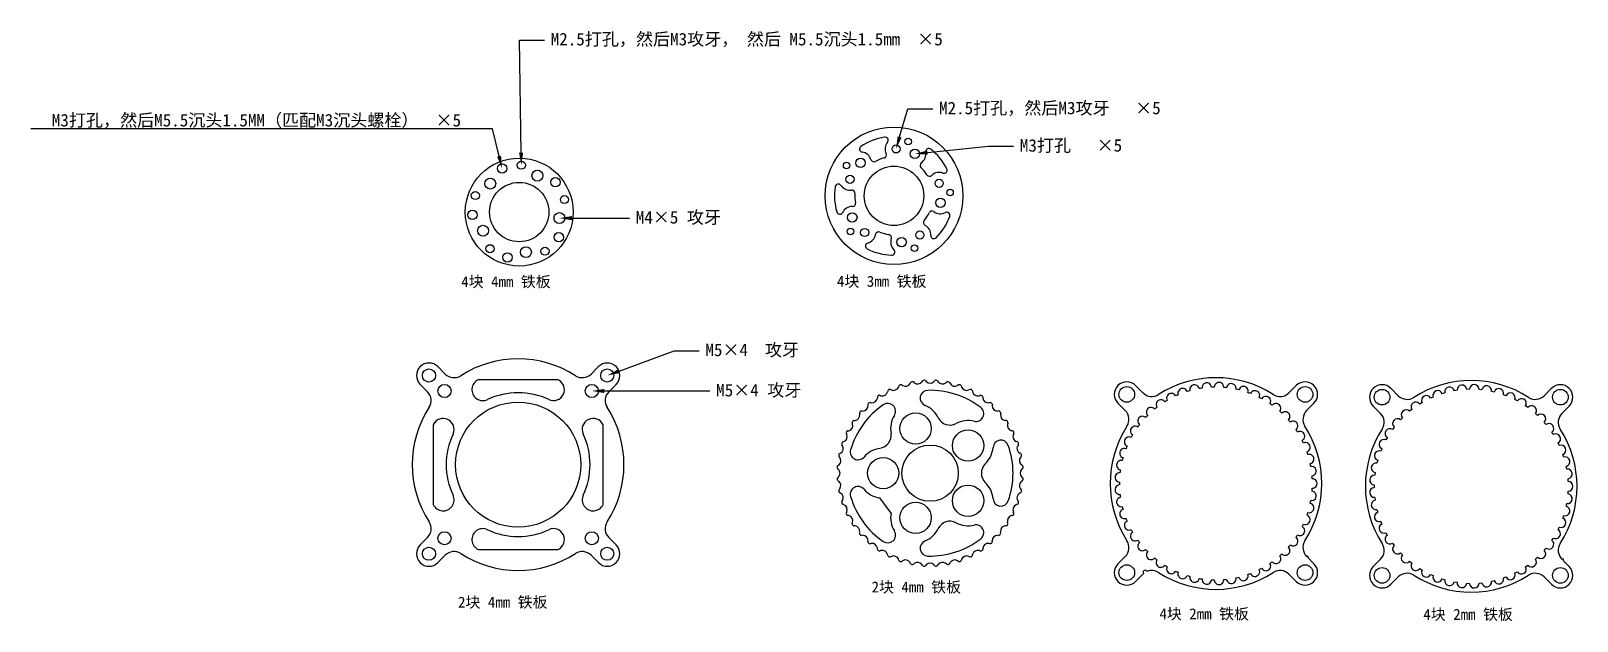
# Model space of a CAD drawing. Header units: millimetres. Extents: x -156 to 338, y -131 to 58.
import ezdxf
from ezdxf import colors
from ezdxf.entities.mleader import LeaderData, LeaderLine
from ezdxf.math import Vec2, Vec3

# ---------------------------------------------------------------- set-up
doc = ezdxf.new("R2010")
doc.units = ezdxf.units.MM

msp = doc.modelspace()

# ---------------------------------------------------------------- linework, layer by layer
at = {"color": 7, "linetype": 'Continuous', "lineweight": 25}
for p, q in [((-23.67, -51.79), (-26.02, -49.44)), ((12.43, -53.62), (-13.12, -53.62)), ((25.32, -49.44), (22.97, -51.79)), ((126.03, -54.34), (126.3, -54.6)), ((128.95, -53.96), (128.75, -54.28)), ((129.88, -53.9), (130.12, -54.19)), ((132.82, -53.9), (132.58, -54.19)), ((133.76, -53.96), (133.95, -54.28)), ((136.67, -54.34), (136.4, -54.6)), ((-31.68, -55.1), (-29.33, -57.45)), ((28.63, -57.45), (30.98, -55.1)), ((114.5, -59.12), (114.49, -59.49)), ((115.28, -58.6), (115.63, -58.73)), ((117.83, -57.13), (117.76, -57.5)), ((118.67, -56.71), (118.99, -56.89)), ((121.38, -55.59), (121.27, -55.95)), ((122.27, -55.29), (122.57, -55.51)), ((125.11, -54.53), (124.95, -54.87)), ((137.59, -54.53), (137.74, -54.87)), ((140.43, -55.29), (140.13, -55.51)), ((141.32, -55.59), (141.43, -55.95)), ((144.04, -56.72), (143.7, -56.89)), ((144.88, -57.13), (144.93, -57.5)), ((147.07, -58.73), (147.42, -58.6)), ((148.2, -59.12), (148.21, -59.49)), ((199.4, -57.84), (197.05, -55.48)), ((248.39, -55.48), (246.04, -57.84)), ((281, -58.73), (278.65, -56.37)), ((292.17, -59.15), (291.36, -59.51)), ((295.93, -57.83), (295.07, -58.08)), ((299.81, -57), (298.94, -57.14)), ((303.78, -56.67), (302.89, -56.7)), ((307.75, -56.86), (306.86, -56.77)), ((311.67, -57.55), (310.8, -57.35)), ((315.46, -58.74), (314.63, -58.43)), ((329.99, -56.37), (327.64, -58.73)), ((109.38, -63.61), (109.75, -63.64)), ((111.46, -61.53), (111.48, -61.71)), ((111.5, -61.9), (111.48, -61.71)), ((112.17, -60.91), (112.53, -60.99)), ((150.54, -60.91), (150.17, -60.99)), ((151.24, -61.53), (151.2, -61.9)), ((153.32, -63.61), (152.95, -63.64)), ((191.4, -61.14), (193.75, -63.49)), ((251.7, -63.49), (254.05, -61.14)), ((272.99, -62.03), (275.35, -64.38)), ((285.33, -63.16), (284.63, -63.72)), ((288.62, -60.93), (287.86, -61.4)), ((319.07, -60.4), (318.29, -59.99)), ((322.45, -62.51), (321.72, -62)), ((333.3, -64.38), (335.65, -62.03)), ((-27.49, -67.99), (-27.49, -93.54)), ((26.79, -93.54), (26.79, -67.99)), ((106.58, -67.77), (106.45, -67.42)), ((106.97, -66.64), (107.35, -66.63)), ((108.76, -64.31), (108.85, -64.68)), ((153.94, -64.31), (153.85, -64.68)), ((155.73, -66.65), (155.35, -66.63)), ((156.25, -67.43), (156.11, -67.77)), ((279.72, -68.78), (279.19, -69.5)), ((282.34, -65.79), (281.73, -66.43)), ((325.52, -65.03), (324.86, -64.44)), ((328.24, -67.93), (327.67, -67.25)), ((103.44, -73.53), (103.8, -73.42)), ((104.74, -71.14), (104.57, -70.81)), ((104.98, -69.97), (105.35, -69.91)), ((157.72, -69.97), (157.35, -69.91)), ((158.13, -70.81), (157.95, -71.14)), ((159.26, -73.53), (158.9, -73.42)), ((277.51, -72.08), (277.07, -72.86)), ((330.58, -71.15), (330.09, -70.41)), ((332.48, -74.64), (332.09, -73.84)), ((102.2, -78.17), (102.45, -78.45)), ((102.38, -77.25), (102.72, -77.1)), ((103.36, -74.72), (103.14, -74.41)), ((159.56, -74.42), (159.34, -74.72)), ((160.32, -77.26), (159.98, -77.1)), ((160.5, -78.18), (160.25, -78.45)), ((275.73, -75.64), (275.39, -76.47)), ((333.92, -78.35), (333.63, -77.51)), ((101.75, -82.02), (102.04, -82.26)), ((101.81, -81.09), (102.13, -80.89)), ((160.89, -81.09), (160.57, -80.89)), ((160.95, -82.03), (160.66, -82.26)), ((273.6, -83.29), (273.49, -84.17)), ((274.42, -79.4), (274.2, -80.26)), ((334.87, -82.21), (334.7, -81.34)), ((101.75, -84.96), (102.04, -84.73)), ((101.81, -85.9), (102.13, -86.1)), ((102.2, -88.81), (102.45, -88.54)), ((160.25, -88.54), (160.5, -88.82)), ((160.88, -85.9), (160.57, -86.1)), ((160.66, -84.73), (160.95, -84.97)), ((273.29, -87.25), (273.29, -88.14)), ((335.32, -86.16), (335.26, -85.28)), ((102.72, -89.89), (102.38, -89.73)), ((103.14, -92.57), (103.36, -92.27)), ((103.8, -93.57), (103.44, -93.46)), ((118.85, -96.28), (115.32, -91.43)), ((159.25, -93.47), (158.9, -93.57)), ((159.56, -92.58), (159.34, -92.27)), ((160.32, -89.74), (159.98, -89.89)), ((273.49, -91.23), (273.6, -92.11)), ((334.7, -94.08), (334.87, -93.2)), ((335.26, -90.14), (335.32, -89.25)), ((104.57, -96.18), (104.74, -95.85)), ((105.35, -97.08), (104.98, -97.02)), ((157.71, -97.02), (157.35, -97.08)), ((158.13, -96.18), (157.95, -95.85)), ((274.19, -95.14), (274.42, -96)), ((333.63, -97.91), (333.91, -97.06)), ((106.45, -99.57), (106.58, -99.22)), ((107.35, -100.36), (106.97, -100.34)), ((108.76, -102.68), (108.85, -102.32)), ((109.75, -103.35), (109.38, -103.38)), ((153.32, -103.39), (152.95, -103.35)), ((153.93, -102.68), (153.85, -102.32)), ((155.72, -100.35), (155.35, -100.36)), ((156.24, -99.57), (156.11, -99.22)), ((275.39, -98.93), (275.73, -99.76)), ((277.06, -102.54), (277.5, -103.31)), ((332.09, -101.57), (332.47, -100.77)), ((-29.33, -104.09), (-31.68, -106.44)), ((-13.12, -107.91), (12.43, -107.91)), ((30.98, -106.44), (28.63, -104.09)), ((111.46, -105.46), (111.5, -105.09)), ((112.53, -106), (112.16, -106.08)), ((114.5, -107.87), (114.49, -107.5)), ((115.63, -108.26), (115.27, -108.39)), ((147.42, -108.39), (147.07, -108.26)), ((148.21, -107.5), (148.2, -107.87)), ((150.53, -106.08), (150.17, -106)), ((151.24, -105.47), (151.2, -105.09)), ((279.19, -105.9), (279.72, -106.62)), ((327.66, -108.16), (328.24, -107.48)), ((330.08, -105.01), (330.57, -104.26)), ((-26.02, -112.09), (-23.67, -109.74)), ((22.97, -109.74), (25.32, -112.09)), ((117.82, -109.86), (117.76, -109.49)), ((118.99, -110.1), (118.66, -110.28)), ((121.38, -111.4), (121.27, -111.05)), ((122.57, -111.49), (122.27, -111.7)), ((125.11, -112.46), (124.95, -112.13)), ((126.3, -112.39), (126.02, -112.65)), ((128.94, -113.03), (128.75, -112.71)), ((130.12, -112.8), (129.88, -113.09)), ((132.82, -113.09), (132.58, -112.8)), ((133.75, -113.03), (133.95, -112.71)), ((136.67, -112.65), (136.4, -112.39)), ((137.59, -112.47), (137.74, -112.13)), ((140.43, -111.7), (140.13, -111.49)), ((141.43, -111.05), (141.31, -111.4)), ((144.03, -110.28), (143.7, -110.1)), ((144.87, -109.86), (144.93, -109.49)), ((193.75, -110.13), (191.4, -112.48)), ((252.17, -110.13), (251.7, -110.13)), ((252.17, -110.61), (252.17, -110.13)), ((254.05, -112.48), (252.17, -110.61)), ((275.35, -111.02), (272.99, -113.37)), ((281.72, -108.97), (282.34, -109.61)), ((284.62, -111.68), (285.32, -112.24)), ((321.71, -113.41), (322.44, -112.9)), ((324.85, -110.98), (325.51, -110.38)), ((333.77, -111.02), (333.3, -111.02)), ((333.77, -111.5), (333.77, -111.02)), ((335.65, -113.37), (333.77, -111.5)), ((197.05, -118.14), (199.4, -115.79)), ((246.04, -115.79), (248.39, -118.14)), ((278.65, -119.03), (281, -116.68)), ((287.85, -114.01), (288.61, -114.47)), ((291.35, -115.9), (292.16, -116.26)), ((295.06, -117.32), (295.92, -117.58)), ((298.93, -118.26), (299.8, -118.41)), ((306.86, -118.63), (307.74, -118.55)), ((310.79, -118.06), (311.66, -117.86)), ((314.62, -116.98), (315.45, -116.67)), ((318.28, -115.42), (319.07, -115.01)), ((327.64, -116.68), (329.99, -119.03)), ((302.88, -118.7), (303.77, -118.73))]:
    msp.add_line(p, q, dxfattribs=at)
for centre, radius in [((119.79, 5.2), 22), ((120.47, 20.19), 1.3), ((124.31, 22.59), 1.04), ((126.5, 18.62), 1.5), ((0, 0), 17.25), ((-5.48, 13.96), 1.5), ((0.67, 14.98), 1.3), ((104.65, 14.87), 1.04), ((109.11, 15.73), 1.5), ((-9.26, 9.12), 1.75), ((5.81, 11.63), 1.75), ((11.59, 9.53), 1.5), ((105.75, 10.47), 1.3), ((119.79, 5.2), 9.5), ((134.25, 9.19), 1.3), ((-14.04, 5.27), 1.3), ((0, 0), 9.49), ((14.46, 3.99), 1.3), ((137.73, 6.28), 1.04), ((-14.97, -0.9), 1.5), ((134.63, 2.97), 1.5), ((-11.54, -5.99), 1.75), ((12.85, -1.94), 1.75), ((106.48, -1.71), 1.5), ((12.64, -8.07), 1.5), ((105.92, -6.21), 1.04), ((110.44, -6.53), 1.3), ((122.25, -9.59), 1.5), ((128.06, -7.32), 1.3), ((-9.35, -11.73), 1.3), ((-3.77, -14.52), 1.5), ((2.13, -12.82), 1.75), ((8.26, -12.52), 1.3), ((126.36, -11.52), 1.04), ((-28.85, -52.27), 2.1), ((28.15, -52.27), 2.1), ((-23.9, -57.22), 2.1), ((23.2, -57.22), 2.1), ((194.22, -58.31), 2.5), ((251.22, -58.31), 2.5), ((275.82, -59.2), 2.5), ((332.82, -59.2), 2.5), ((-0.35, -80.77), 20), ((126.71, -69.23), 5), ((143.48, -74.68), 5), ((116.35, -83.5), 5), ((131.35, -83.5), 8.99), ((143.48, -92.31), 5), ((126.71, -97.76), 5), ((-23.9, -104.32), 2.1), ((23.2, -104.32), 2.1), ((-28.85, -109.27), 2.1), ((28.15, -109.27), 2.1), ((194.22, -115.31), 2.5), ((251.22, -115.31), 2.5), ((275.82, -116.2), 2.5), ((332.82, -116.2), 2.5)]:
    msp.add_circle(centre, radius, dxfattribs=at)
for centre, radius, start, end in [((109.8, 20.17), 1, 123.7167, 261.1179), ((119.79, 5.2), 19, 99.1484, 123.7167), ((116.93, 22.97), 1, 321.7472, 99.1484), ((120.47, 20.19), 3.5, 141.7472, 205.2507), ((130.95, 19.33), 1, 51.7167, 189.1179), ((119.79, 5.2), 19, 27.1484, 51.7167), ((109.11, 15.73), 3.5, 17.6144, 81.1179), ((113.4, 17.09), 1, 197.6144, 298.2864), ((119.79, 5.2), 12.5, 104.5788, 118.2864), ((116.4, 18.27), 1, 284.5788, 25.2507), ((129.12, 14.96), 1, 125.6144, 226.2864), ((126.5, 18.62), 3.5, 305.6144, 9.1179), ((119.79, 5.2), 12.5, 32.5788, 46.2864), ((131.17, 12.47), 1, 212.5788, 313.2507), ((134.25, 9.19), 3.5, 69.7472, 133.2507), ((135.81, 13.42), 1, 249.7472, 27.1484), ((119.79, 5.2), 19, 171.1484, 195.7167), ((102.01, 7.97), 1, 33.7472, 171.1484), ((105.75, 10.47), 3.5, 213.7472, 277.2507), ((106.32, 6.01), 1, 356.5788, 97.2507), ((119.79, 5.2), 12.5, 176.5788, 190.2864), ((102.47, 0.33), 1, 195.7167, 333.1179), ((106.48, -1.71), 3.5, 89.6144, 153.1179), ((106.51, 2.79), 1, 269.6144, 10.2864), ((131.96, -0.65), 1, 53.6144, 154.2864), ((134.63, 2.97), 3.5, 233.6144, 297.1179), ((130.22, -3.37), 1, 140.5788, 241.2507), ((119.79, 5.2), 12.5, 320.5788, 334.2864), ((128.06, -7.32), 3.5, 357.7472, 61.2507), ((119.79, 5.2), 19, 315.1484, 339.7167), ((136.68, -1.04), 1, 339.7167, 117.1179), ((110.44, -6.53), 3.5, 285.7472, 349.2507), ((114.86, -7.36), 1, 68.5788, 169.2507), ((119.79, 5.2), 12.5, 248.5788, 262.2864), ((117.98, -8.18), 1, 341.6144, 82.2864), ((122.25, -9.59), 3.5, 161.6144, 225.1179), ((132.56, -7.49), 1, 177.7472, 315.1484), ((111.66, -10.86), 1, 105.7472, 243.1484), ((119.79, 5.2), 19, 243.1484, 267.7167), ((119.08, -12.78), 1, 267.7167, 45.1179), ((-28.85, -52.27), 4, 45, 225), ((-0.35, -80.77), 33.84, 57.207, 122.793), ((28.15, -52.27), 4, 315, 135), ((-20.84, -48.96), 4, 225, 302.793), ((-11.63, -56.79), 3.5, 115.2034, 295.2034), ((10.94, -56.79), 3.5, 244.7966, 64.7966), ((20.14, -48.96), 4, 237.207, 315), ((125.68, -54.98), 0.73, 61.3431, 141.1466), ((127.36, -53.21), 1.75, 232.6837, 322.3163), ((129.45, -54.49), 0.73, 53.8431, 133.6466), ((131.35, -52.95), 1.75, 225.1837, 314.8163), ((133.25, -54.49), 0.73, 46.3431, 126.1466), ((135.34, -53.21), 1.75, 217.6837, 307.3163), ((137.02, -54.98), 0.73, 38.8431, 118.6466), ((194.22, -58.31), 4, 45, 225), ((222.72, -86.81), 33.83, 57.207, 122.793), ((251.22, -58.31), 4, 315, 135), ((304.32, -87.7), 33.83, 57.207, 122.793), ((-32.15, -60.28), 4, 327.207, 45), ((-0.35, -80.77), 23, 64.7966, 115.2034), ((31.46, -60.28), 4, 135, 212.793), ((115.2, -59.32), 0.73, 83.8431, 163.6466), ((116.07, -57.04), 1.75, 255.1837, 344.8163), ((118.49, -57.42), 0.73, 76.3431, 156.1466), ((119.66, -55.27), 1.75, 247.6837, 337.3163), ((122.01, -55.97), 0.73, 68.8431, 148.6466), ((123.44, -53.99), 1.75, 240.1837, 329.8163), ((130.67, -59.51), 2.5, 91.6124, 247.8435), ((131.35, -83.5), 26.5, 52.3876, 91.6124), ((139.26, -53.99), 1.75, 210.1837, 299.8163), ((140.7, -55.97), 0.73, 31.3431, 111.1466), ((143.04, -55.27), 1.75, 202.6837, 292.3163), ((144.21, -57.42), 0.73, 23.8431, 103.6466), ((146.62, -57.04), 1.75, 195.1837, 284.8163), ((147.5, -59.33), 0.73, 16.3431, 96.1466), ((202.23, -55.01), 4, 225, 302.793), ((208.46, -59.48), 1.51, 26.1478, 208.9543), ((222.72, -86.81), 30.83, 113.0106, 114.7445), ((212.08, -57.88), 1.51, 18.8008, 201.6073), ((222.72, -86.81), 30.83, 105.6637, 107.3976), ((215.86, -56.76), 1.51, 11.4539, 194.2604), ((222.72, -86.81), 30.83, 98.3167, 100.0506), ((219.76, -56.13), 1.51, 4.1069, 186.9135), ((222.72, -86.81), 30.83, 90.9698, 92.7037), ((223.71, -56), 1.51, 356.76, 179.5665), ((222.72, -86.81), 30.83, 83.6229, 85.3567), ((227.64, -56.38), 1.51, 349.4131, 172.2196), ((222.72, -86.81), 30.83, 76.2759, 78.0098), ((231.5, -57.26), 1.51, 342.0661, 164.8727), ((222.72, -86.81), 30.83, 68.929, 70.6629), ((235.2, -58.62), 1.51, 334.7192, 157.5257), ((222.72, -86.81), 30.83, 61.582, 63.3159), ((238.71, -60.45), 1.51, 327.3722, 150.1788), ((243.22, -55.01), 4, 237.207, 315), ((275.82, -59.2), 4, 45, 225), ((283.83, -55.9), 4, 225, 302.793), ((289.99, -60.22), 1.54, 27.73, 207.3491), ((293.62, -58.62), 1.54, 20.3831, 200.0021), ((297.43, -57.49), 1.54, 13.0361, 192.6552), ((301.35, -56.86), 1.54, 5.6892, 185.3082), ((305.32, -56.73), 1.54, 358.3422, 177.9613), ((309.27, -57.11), 1.54, 350.9953, 170.6144), ((313.15, -57.99), 1.54, 343.6484, 163.2674), ((316.87, -59.37), 1.54, 336.3014, 155.9205), ((324.81, -55.9), 4, 237.207, 315), ((332.82, -59.2), 4, 315, 135), ((-0.35, -80.77), 33.84, 147.207, 212.793), ((-0.35, -80.77), 33.84, 327.207, 32.793), ((131.35, -83.5), 26.5, 124.3876, 163.6124), ((109.49, -64.33), 0.73, 98.8431, 178.6466), ((109.75, -61.89), 1.75, 270.1837, 359.8163), ((112.18, -61.64), 0.73, 91.3431, 171.1466), ((112.75, -59.26), 1.75, 262.6837, 352.3163), ((117.79, -63.69), 2.5, 328.1565, 124.3876), ((126.71, -69.23), 8, 25.3564, 67.8435), ((146, -64.48), 2.5, 256.1565, 52.3876), ((149.95, -59.26), 1.75, 187.6837, 277.3163), ((150.52, -61.64), 0.73, 8.8431, 88.6466), ((152.95, -61.89), 1.75, 180.1837, 269.8163), ((153.21, -64.33), 0.73, 1.3431, 81.1466), ((190.92, -66.32), 4, 327.207, 45), ((202, -63.99), 1.51, 40.8416, 223.6482), ((222.72, -86.81), 30.83, 127.7045, 129.4384), ((205.09, -61.53), 1.51, 33.4947, 216.3012), ((222.72, -86.81), 30.83, 120.3575, 122.0914), ((222.72, -86.81), 30.83, 54.2351, 55.969), ((241.95, -62.71), 1.51, 320.0253, 142.8318), ((222.72, -86.81), 30.83, 46.8882, 48.622), ((244.87, -65.36), 1.51, 312.6784, 135.4849), ((254.53, -66.32), 4, 135, 212.793), ((283.49, -64.76), 1.54, 42.4239, 222.0429), ((286.6, -62.28), 1.54, 35.0769, 214.696), ((320.39, -61.2), 1.54, 328.9545, 148.5736), ((323.65, -63.48), 1.54, 321.6075, 141.2266), ((-24.33, -69.48), 3.5, 334.7966, 154.7966), ((23.63, -69.48), 3.5, 25.2034, 205.2034), ((104.89, -68.22), 1.75, 285.1837, 14.8163), ((107.18, -67.34), 0.73, 106.3431, 186.1466), ((107.11, -64.9), 1.75, 277.6837, 7.3163), ((126.71, -69.23), 8, 148.1565, 190.6436), ((137.72, -63.88), 4.24, 207, 297), ((143.48, -74.68), 8, 76.1565, 118.6436), ((155.59, -64.9), 1.75, 172.6837, 262.3163), ((155.52, -67.35), 0.73, 353.8431, 73.6466), ((157.81, -68.22), 1.75, 165.1837, 254.8163), ((222.72, -86.81), 33.83, 147.207, 212.793), ((196.89, -69.99), 1.51, 55.5355, 238.342), ((199.25, -66.83), 1.51, 48.1886, 230.9951), ((222.72, -86.81), 30.83, 142.3984, 144.1322), ((222.72, -86.81), 30.83, 135.0514, 136.7853), ((222.72, -86.81), 30.83, 39.5412, 41.2751), ((247.43, -68.37), 1.51, 305.3314, 128.138), ((222.72, -86.81), 33.84, 327.207, 32.793), ((272.52, -67.21), 4, 327.207, 45), ((280.73, -67.61), 1.54, 49.7708, 229.3899), ((326.59, -66.15), 1.54, 314.2606, 133.8797), ((329.16, -69.17), 1.54, 306.9137, 126.5327), ((336.13, -67.21), 4, 135, 212.793), ((-0.35, -80.77), 23, 154.7966, 205.2034), ((-0.35, -80.77), 23, 334.7966, 25.2034), ((103.82, -74.15), 0.73, 121.3431, 201.1466), ((103.12, -71.8), 1.75, 292.6837, 22.3163), ((105.28, -70.64), 0.73, 113.8431, 193.6466), ((114.66, -71.37), 4.24, 279, 9), ((153.96, -75.44), 2.5, 19.6124, 175.8435), ((157.42, -70.64), 0.73, 346.3431, 66.1466), ((159.57, -71.8), 1.75, 157.6837, 247.3163), ((158.88, -74.15), 0.73, 338.8431, 58.6466), ((194.95, -73.44), 1.51, 62.8824, 245.689), ((222.72, -86.81), 30.83, 149.7453, 151.4792), ((222.72, -86.81), 30.83, 32.1943, 33.9282), ((249.59, -71.68), 1.51, 297.9845, 120.791), ((222.72, -86.81), 30.83, 24.8473, 26.5812), ((251.3, -75.24), 1.51, 290.6376, 113.4441), ((304.32, -87.7), 33.83, 147.207, 212.793), ((276.4, -74.25), 1.54, 64.4647, 244.0838), ((278.35, -70.79), 1.54, 57.1177, 236.7368), ((331.33, -72.5), 1.54, 299.5667, 119.1858), ((304.32, -87.7), 33.83, 327.207, 32.793), ((102.84, -77.82), 0.73, 128.8431, 208.6466), ((101.06, -79.51), 1.75, 307.6837, 37.3163), ((101.84, -75.59), 1.75, 300.1837, 29.8163), ((108.32, -76.72), 2.5, 163.6124, 319.8435), ((116.35, -83.5), 8, 97.3564, 139.8435), ((143.48, -74.68), 8, 313.3564, 355.8435), ((131.35, -83.5), 26.5, 340.3876, 19.6124), ((160.86, -75.59), 1.75, 150.1837, 239.8163), ((161.64, -79.51), 1.75, 142.6837, 232.3163), ((159.86, -77.83), 0.73, 331.3431, 51.1466), ((193.46, -77.1), 1.51, 70.2294, 253.0359), ((222.72, -86.81), 30.83, 164.4392, 166.1731), ((222.72, -86.81), 30.83, 157.0922, 158.8261), ((222.72, -86.81), 30.83, 17.5004, 19.2343), ((252.55, -78.99), 1.51, 283.2906, 106.0971), ((274.91, -77.93), 1.54, 71.8116, 251.4307), ((333.05, -76.08), 1.54, 292.2198, 111.8389), ((334.3, -79.85), 1.54, 284.8729, 104.4919), ((102.34, -81.59), 0.73, 136.3431, 216.1466), ((100.8, -83.5), 1.75, 315.1837, 44.8163), ((151.98, -83.5), 4.24, 135, 225), ((161.9, -83.5), 1.75, 135.1837, 224.8163), ((160.36, -81.6), 0.73, 323.8431, 43.6466), ((191.96, -84.84), 1.51, 84.9233, 267.7298), ((192.46, -80.92), 1.51, 77.5763, 260.3829), ((222.72, -86.81), 30.83, 171.7861, 173.52), ((222.72, -86.81), 30.83, 10.1535, 11.8873), ((253.3, -82.87), 1.51, 275.9437, 98.7502), ((273.9, -81.77), 1.54, 79.1586, 258.7776), ((335.06, -83.74), 1.54, 277.5259, 97.145), ((102.34, -85.39), 0.73, 143.8431, 223.6466), ((102.84, -89.16), 0.73, 151.3431, 231.1466), ((101.06, -87.48), 1.75, 322.6837, 52.3163), ((108.32, -90.27), 2.5, 40.1565, 196.3876), ((116.35, -83.5), 8, 220.1565, 262.6436), ((143.48, -92.31), 8, 4.1565, 46.6436), ((161.64, -87.48), 1.75, 127.6837, 217.3163), ((159.86, -89.17), 0.73, 308.8431, 28.6466), ((160.36, -85.4), 0.73, 316.3431, 36.1466), ((191.96, -88.79), 1.51, 92.2702, 275.0767), ((222.72, -86.81), 30.83, 179.1331, 180.8669), ((222.72, -86.81), 30.83, 2.8065, 4.5404), ((222.72, -86.81), 30.83, 355.4596, 357.1935), ((253.55, -86.81), 1.51, 268.5967, 91.4033), ((273.4, -85.71), 1.54, 86.5055, 266.1246), ((273.4, -89.68), 1.54, 93.8524, 273.4715), ((335.31, -87.71), 1.54, 270.179, 89.798), ((-24.33, -92.05), 3.5, 205.2034, 25.2034), ((23.63, -92.05), 3.5, 154.7966, 334.7966), ((101.84, -91.4), 1.75, 330.1837, 59.8163), ((103.82, -92.84), 0.73, 158.8431, 238.6466), ((103.12, -95.19), 1.75, 337.6837, 67.3163), ((131.35, -83.5), 26.5, 196.3876, 235.6124), ((153.96, -91.55), 2.5, 184.1565, 340.3876), ((159.57, -95.19), 1.75, 112.6837, 202.3163), ((160.86, -91.4), 1.75, 120.1837, 209.8163), ((158.88, -92.84), 0.73, 301.3431, 21.1466), ((192.46, -92.71), 1.51, 99.6171, 282.4237), ((222.72, -86.81), 30.83, 186.48, 188.2139), ((252.55, -94.63), 1.51, 253.9029, 76.7094), ((222.72, -86.81), 30.83, 348.1127, 349.8465), ((253.3, -90.76), 1.51, 261.2498, 84.0563), ((273.9, -93.62), 1.54, 101.1994, 280.8184), ((335.06, -91.67), 1.54, 262.832, 82.4511), ((105.28, -96.35), 0.73, 166.3431, 246.1466), ((104.89, -98.77), 1.75, 345.1837, 74.8163), ((126.71, -97.76), 8, 169.3564, 211.8435), ((157.81, -98.77), 1.75, 105.1837, 194.8163), ((157.42, -96.36), 0.73, 293.8431, 13.6466), ((193.46, -96.53), 1.51, 106.9641, 289.7706), ((222.72, -86.81), 30.83, 193.8269, 195.5608), ((194.95, -100.19), 1.51, 114.311, 297.1176), ((222.72, -86.81), 30.83, 201.1739, 202.9078), ((251.3, -98.38), 1.51, 246.5559, 69.3624), ((222.72, -86.81), 30.83, 340.7657, 342.4996), ((274.91, -97.46), 1.54, 108.5463, 288.1654), ((333.05, -99.34), 1.54, 248.1382, 67.7572), ((334.3, -95.57), 1.54, 255.4851, 75.1042), ((-32.15, -101.26), 4, 315, 32.793), ((-11.63, -104.74), 3.5, 64.7966, 244.7966), ((-0.35, -80.77), 23, 244.7966, 295.2034), ((10.94, -104.74), 3.5, 295.2034, 115.2034), ((31.46, -101.26), 4, 147.207, 225), ((107.18, -99.64), 0.73, 173.8431, 253.6466), ((107.11, -102.09), 1.75, 352.6837, 82.3163), ((109.49, -102.66), 0.73, 181.3431, 261.1466), ((109.75, -105.1), 1.75, 0.1837, 89.8163), ((117.79, -103.3), 2.5, 235.6124, 31.8435), ((126.71, -97.76), 8, 292.1565, 334.6436), ((137.72, -103.11), 4.24, 63, 153), ((143.48, -92.31), 8, 241.3564, 283.8435), ((146, -102.51), 2.5, 307.6124, 103.8435), ((152.95, -105.1), 1.75, 90.1837, 179.8163), ((153.2, -102.66), 0.73, 278.8431, 358.6466), ((155.59, -102.09), 1.75, 97.6837, 187.3163), ((155.52, -99.65), 0.73, 286.3431, 6.1466), ((196.89, -103.63), 1.51, 121.658, 304.4645), ((222.72, -86.81), 30.83, 208.5208, 210.2547), ((222.72, -86.81), 30.83, 326.0718, 327.8057), ((249.59, -101.94), 1.51, 239.209, 62.0155), ((222.72, -86.81), 30.83, 333.4188, 335.1527), ((276.4, -101.15), 1.54, 115.8933, 295.5123), ((278.35, -104.61), 1.54, 123.2402, 302.8593), ((331.32, -102.91), 1.54, 240.7912, 60.4103), ((-28.85, -109.27), 4, 135, 315), ((-20.84, -112.57), 4, 57.207, 135), ((20.14, -112.57), 4, 45, 122.793), ((28.15, -109.27), 4, 225, 45), ((112.18, -105.35), 0.73, 188.8431, 268.6466), ((112.75, -107.73), 1.75, 7.6837, 97.3163), ((115.2, -107.67), 0.73, 196.3431, 276.1466), ((116.07, -109.95), 1.75, 15.1837, 104.8163), ((130.67, -107.49), 2.5, 112.1565, 268.3876), ((131.35, -83.5), 26.5, 268.3876, 307.6124), ((146.62, -109.95), 1.75, 75.1837, 164.8163), ((147.5, -107.67), 0.73, 263.8431, 343.6466), ((149.95, -107.73), 1.75, 82.6837, 172.3163), ((150.51, -105.35), 0.73, 271.3431, 351.1466), ((190.92, -107.3), 4, 315, 32.793), ((222.72, -86.81), 30.83, 215.8678, 217.6016), ((199.25, -106.8), 1.51, 129.0049, 311.8114), ((222.72, -86.81), 30.83, 223.2147, 224.9486), ((202, -109.64), 1.51, 136.3518, 319.1584), ((244.87, -108.26), 1.51, 224.5151, 47.3216), ((222.72, -86.81), 30.83, 318.7249, 320.4588), ((247.43, -105.25), 1.51, 231.862, 54.6686), ((254.53, -107.3), 4, 147.207, 225), ((272.52, -108.19), 4, 315, 32.793), ((280.72, -107.79), 1.54, 130.5871, 310.2062), ((326.58, -109.27), 1.54, 226.0973, 45.7164), ((329.16, -106.24), 1.54, 233.4443, 53.0633), ((336.13, -108.19), 4, 147.207, 225), ((-0.35, -80.77), 33.83, 237.207, 302.793), ((118.49, -109.57), 0.73, 203.8431, 283.6466), ((119.66, -111.72), 1.75, 22.6837, 112.3163), ((122, -111.02), 0.73, 211.3431, 291.1466), ((123.44, -113), 1.75, 30.1837, 119.8163), ((125.68, -112.01), 0.73, 218.8431, 298.6466), ((127.36, -113.78), 1.75, 37.6837, 127.3163), ((129.44, -112.5), 0.73, 226.3431, 306.1466), ((131.35, -114.05), 1.75, 45.1837, 134.8163), ((133.25, -112.5), 0.73, 233.8431, 313.6466), ((135.34, -113.78), 1.75, 52.6837, 142.3163), ((137.02, -112.01), 0.73, 241.3431, 321.1466), ((139.26, -113), 1.75, 60.1837, 149.8163), ((140.69, -111.02), 0.73, 248.8431, 328.6466), ((143.04, -111.72), 1.75, 67.6837, 157.3163), ((144.2, -109.57), 0.73, 256.3431, 336.1466), ((194.22, -115.31), 4, 135, 315), ((222.72, -86.81), 30.83, 230.5616, 232.2955), ((205.09, -112.1), 1.51, 143.6988, 326.5053), ((222.72, -86.81), 30.83, 237.9086, 239.6425), ((208.46, -114.15), 1.51, 151.0457, 333.8522), ((238.71, -113.18), 1.51, 209.8212, 32.6278), ((222.72, -86.81), 30.83, 304.031, 305.7649), ((241.95, -110.92), 1.51, 217.1682, 39.9747), ((222.72, -86.81), 30.83, 311.378, 313.1118), ((251.22, -115.31), 4, 225, 45), ((275.82, -116.2), 4, 135, 315), ((283.48, -110.64), 1.54, 137.9341, 317.5531), ((286.59, -113.12), 1.54, 145.281, 324.9001), ((320.38, -114.21), 1.54, 211.4035, 31.0225), ((323.64, -111.94), 1.54, 218.7504, 38.3695), ((332.82, -116.2), 4, 225, 45), ((200.1, -115.23), 0.7, 27.2117, 217.2513), ((202.23, -118.62), 4, 132.2711, 135), ((202.23, -118.62), 4, 57.207, 112.1919), ((222.72, -86.81), 33.84, 237.207, 302.793), ((222.72, -86.81), 30.83, 245.2555, 246.9894), ((212.08, -115.75), 1.51, 158.3927, 341.1992), ((222.72, -86.81), 30.83, 252.6024, 254.3363), ((215.86, -116.87), 1.51, 165.7396, 348.5461), ((222.72, -86.81), 30.83, 259.9494, 261.6833), ((219.76, -117.5), 1.51, 173.0865, 355.8931), ((222.72, -86.81), 30.83, 267.2963, 269.0302), ((223.71, -117.63), 1.51, 180.4335, 3.24), ((222.72, -86.81), 30.83, 274.6433, 276.3771), ((227.64, -117.25), 1.51, 187.7804, 10.5869), ((222.72, -86.81), 30.83, 281.9902, 283.7241), ((231.5, -116.37), 1.51, 195.1273, 17.9339), ((222.72, -86.81), 30.83, 289.3371, 291.071), ((235.2, -115), 1.51, 202.4743, 25.2808), ((222.72, -86.81), 30.83, 296.6841, 298.418), ((243.22, -118.62), 4, 45, 122.793), ((283.83, -119.51), 4, 57.207, 135), ((304.32, -87.7), 33.84, 237.207, 302.793), ((289.98, -115.18), 1.54, 152.628, 332.247), ((293.62, -116.79), 1.54, 159.9749, 339.594), ((297.42, -117.92), 1.54, 167.3218, 346.9409), ((301.34, -118.55), 1.54, 174.6688, 354.2878), ((309.26, -118.3), 1.54, 189.3626, 8.9817), ((313.14, -117.41), 1.54, 196.7096, 16.3287), ((316.86, -116.04), 1.54, 204.0565, 23.6756), ((324.81, -119.51), 4, 45, 122.793), ((305.31, -118.68), 1.54, 182.0157, 1.6348)]:
    msp.add_arc(centre, radius, start, end, dxfattribs=at)

# ---------------------------------------------------------------- texts
at = {"char_height": 3.5, "attachment_point": 1}
for s, insert in [('4{\\fSimSun|b0|i0|c134|p2;块} 4mm {\\fSimSun|b0|i0|c134|p2;铁板}', (-18.53, -20.51)), ('4{\\fSimSun|b0|i0|c134|p2;块} 3mm {\\fSimSun|b0|i0|c134|p2;铁板}', (101.58, -20.4)), ('2{\\fSimSun|b0|i0|c134|p2;块} 4mm {\\fSimSun|b0|i0|c134|p2;铁板}', (112.63, -118.16)), ('2{\\fSimSun|b0|i0|c134|p2;块} 4mm {\\fSimSun|b0|i0|c134|p2;铁板}', (-19.56, -123)), ('4{\\fSimSun|b0|i0|c134|p2;块} 2mm {\\fSimSun|b0|i0|c134|p2;铁板}', (204.66, -126.73)), ('4{\\fSimSun|b0|i0|c134|p2;块} 2mm {\\fSimSun|b0|i0|c134|p2;铁板}', (289.02, -126.91))]:
    msp.add_mtext_dynamic_manual_height_columns(s, width=39.8966, gutter_width=17.5, heights=[0], dxfattribs=dict(at, insert=insert))

# ---------------------------------------------------------------- leaders
ml = msp.add_multileader_mtext('Standard')
ml.set_content('M2.5{\\fSimSun|b0|i0|c134|p2;打孔，然后}M3{\\fSimSun|b0|i0|c134|p2;攻牙，} {\\fSimSun|b0|i0|c134|p2;然后} M5.5{\\fSimSun|b0|i0|c134|p2;沉头}1.5mm  {\\fSimSun|b0|i0|c134|p2;×}5', color=256)
ml.set_leader_properties()
ml.build(insert=Vec2(0, 0))
ml.multileader.update_dxf_attribs({"text_right_attachment_type": 6})
ctx = ml.context
ctx.base_point, ctx.plane_origin = Vec3(8.07, 54.97), Vec3(-13.47, 49.82)
ctx.right_attachment = 6
notes = []
notes.append((ctx, [(0, (1, 1, 0), (0.07, 54.97), (1, 0), 8, [(0, [(0.67, 14.98)], 0, [])])]))
ctx.mtext.insert, ctx.mtext.flow_direction = Vec3(10.07, 57.3), 5
ml = msp.add_multileader_mtext('Standard')
ml.set_content('M2.5{\\fSimSun|b0|i0|c134|p2;打孔，然后}M3{\\fSimSun|b0|i0|c134|p2;攻牙   ×5}', color=256)
ml.set_leader_properties()
ml.build(insert=Vec2(0, 0))
ml.multileader.update_dxf_attribs({"text_right_attachment_type": 6})
ctx = ml.context
ctx.base_point, ctx.plane_origin = Vec3(132.21, 32.99), Vec3(120.47, 20.19)
ctx.right_attachment = 6
notes.append((ctx, [(0, (1, 1, 0), (124.21, 32.99), (1, 0), 8, [(0, [(120.47, 20.19)], 0, [])])]))
ctx.mtext.insert, ctx.mtext.flow_direction = Vec3(134.21, 35.27), 5
ml = msp.add_multileader_mtext('Standard')
ml.set_content('M3{\\fSimSun|b0|i0|c134|p2;打孔，然后M5.5沉头1.5MM（匹配M3沉头螺栓）  ×5}', color=256)
ml.set_leader_properties()
ml.build(insert=Vec2(0, 0))
ml.multileader.update_dxf_attribs({"text_right_attachment_type": 6})
ctx = ml.context
ctx.base_point, ctx.plane_origin = Vec3(-159.07, 29.05), Vec3(-5.48, 13.96)
ctx.right_attachment, ctx.text_align_type = 6, 2
notes.append((ctx, [(0, (1, 1, 0), (-8.58, 26.58), (-1, 0), 8, [(0, [(-5.48, 13.96)], 0, [])])]))
ctx.mtext.insert, ctx.mtext.alignment, ctx.mtext.flow_direction = Vec3(-18.58, 31.38), 3, 5
ml = msp.add_multileader_mtext('Standard')
ml.set_content('M3{\\fSimSun|b0|i0|c134|p2;打孔   ×5}', color=256)
ml.set_leader_properties()
ml.build(insert=Vec2(0, 0))
ml.multileader.update_dxf_attribs({"text_right_attachment_type": 6})
ctx = ml.context
ctx.base_point, ctx.plane_origin = Vec3(158.05, 21.04), Vec3(126.5, 18.62)
ctx.right_attachment = 6
notes.append((ctx, [(0, (1, 1, 0), (150.05, 21.04), (1, 0), 8, [(0, [(126.5, 18.62)], 0, [])])]))
ctx.mtext.insert, ctx.mtext.flow_direction = Vec3(160.05, 23.32), 5
ml = msp.add_multileader_mtext('Standard')
ml.set_content('M4{\\fSimSun|b0|i0|c134|p2;×}5 {\\fSimSun|b0|i0|c134|p2;攻牙}', color=256)
ml.set_leader_properties()
ml.build(insert=Vec2(0, 0))
ml.multileader.update_dxf_attribs({"text_right_attachment_type": 6})
ctx = ml.context
ctx.base_point, ctx.plane_origin = Vec3(35.27, -1.94), Vec3(12.85, -1.94)
ctx.right_attachment = 6
notes.append((ctx, [(0, (1, 1, 0), (27.27, -1.94), (1, 0), 8, [(0, [(12.85, -1.94)], 0, [])])]))
ctx.mtext.insert, ctx.mtext.flow_direction = Vec3(37.27, 0.33), 5
ml = msp.add_multileader_mtext('Standard')
ml.set_content('M5{\\fSimSun|b0|i0|c134|p2;×}4  {\\fSimSun|b0|i0|c134|p2;攻牙}', color=256)
ml.set_leader_properties()
ml.build(insert=Vec2(0, 0))
ml.multileader.update_dxf_attribs({"text_right_attachment_type": 6})
ctx = ml.context
ctx.base_point, ctx.plane_origin = Vec3(57.53, -44.34), Vec3(28.15, -52.27)
ctx.right_attachment = 6
notes.append((ctx, [(0, (1, 1, 0), (49.53, -44.34), (1, 0), 8, [(0, [(28.15, -52.27)], 0, [])])]))
ctx.mtext.insert, ctx.mtext.flow_direction = Vec3(59.53, -42.07), 5
ml = msp.add_multileader_mtext('Standard')
ml.set_content('M5{\\fSimSun|b0|i0|c134|p2;×}4 {\\fSimSun|b0|i0|c134|p2;攻牙}', color=256)
ml.set_leader_properties()
ml.build(insert=Vec2(0, 0))
ml.multileader.update_dxf_attribs({"text_right_attachment_type": 6})
ctx = ml.context
ctx.base_point, ctx.plane_origin = Vec3(60.96, -57.22), Vec3(23.2, -57.22)
ctx.right_attachment = 6
notes.append((ctx, [(0, (1, 1, 0), (52.96, -57.22), (1, 0), 8, [(0, [(23.2, -57.22)], 0, [])])]))
ctx.mtext.insert, ctx.mtext.flow_direction = Vec3(62.96, -54.95), 5
for ctx, leaders in notes:
    for number, flags, end, landing, length, lines in leaders:
        leader = LeaderData()
        leader.index, (leader.has_last_leader_line, leader.has_dogleg_vector, leader.attachment_direction) = number, flags
        leader.last_leader_point, leader.dogleg_vector, leader.dogleg_length = Vec3(end), Vec3(landing), length
        for number, points, colour, breaks in lines:
            line = LeaderLine()
            line.index, line.vertices, line.color, line.breaks = number, Vec3.list(points), colors.encode_raw_color(colour), breaks
            leader.lines.append(line)
        ctx.leaders.append(leader)

doc.saveas('drawing.dxf')
